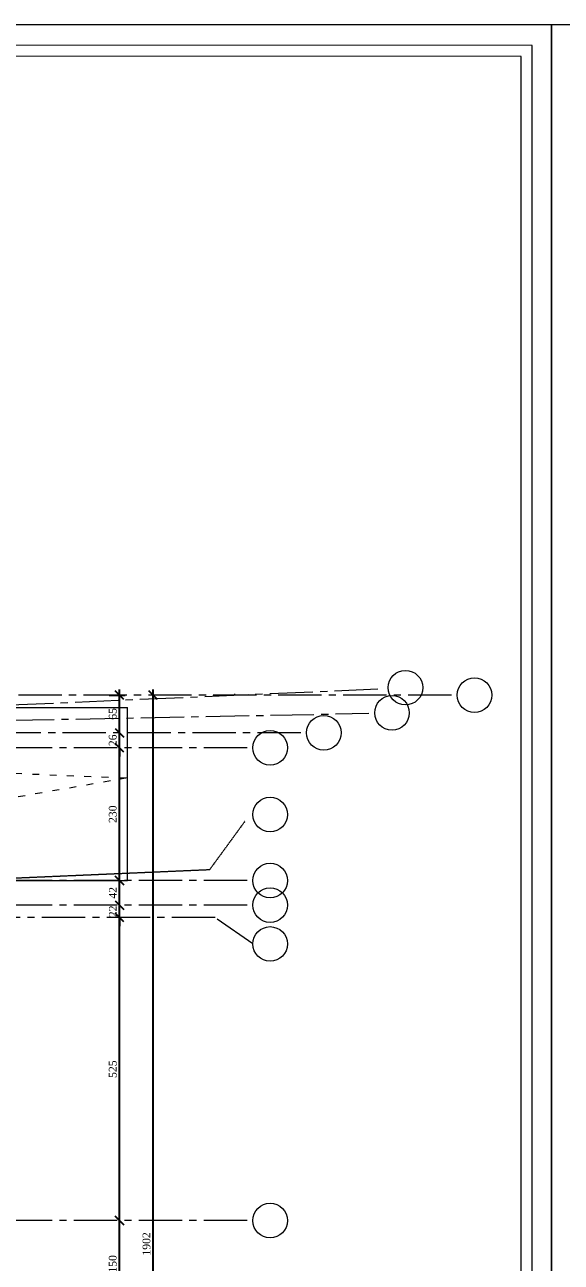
# Model space of a CAD drawing. Header units: millimetres. Extents: x 1373 to 40779, y 1939 to 6439.
# Drawn here: x 8522 to 9452, y 4294 to 6439 of the extents above; entities that cross this region are included whole.
import ezdxf

# ---------------------------------------------------------------- set-up
doc = ezdxf.new("R2010")
doc.units = ezdxf.units.MM
for name, pattern in [('ACAD_ISO03W100', [30, 12, -18]), ('IMPORT-CENTER2', [112.5, 75, -12.5, 12.5, -12.5]), ('Sovrapposto', [0.396875, 0.238125, -0.15875])]:
    doc.linetypes.add(name, pattern=pattern)
for name, color, linetype, lineweight in [('A-ANNO-DIMS', 211, 'Continuous', 18), ('A-WALL-FNSH', 113, 'Continuous', 18), ('S-GRID', 252, 'IMPORT-CENTER2', 5), ('S-GRID-IDEN', 1, 'Continuous', 18)]:
    doc.layers.add(name, color=color, linetype=linetype, lineweight=lineweight)
doc.styles.add('Times New Roman', font='times.ttf', dxfattribs={"height": 13.4})
doc.dimstyles.new('2_0_mm_-_Arial', dxfattribs={"dimscale": 30.48, "dimtxt": 14.029207, "dimasz": 0.492126, "dimexe": 0.328084, "dimexo": 0.625, "dimgap": 0.164042, "dimtad": 1, "dimdec": 0, "dimtxsty": 'Times New Roman', "dimblk1": 'OBLIQUE', "dimblk2": 'OBLIQUE', "dimsah": 1, "dimcen": 2.5, "dimdle": 0.328084, "dimazin": 3, "dimtfac": 1, "dimtix": 1, "dimtmove": 0, "dimatfit": 3, "dimfxl": 0.656168, "dimfxlon": 1, "dimtvp": 1, "dimarcsym": 2})

# ---------------------------------------------------------------- blocks, each defined once
blk = doc.blocks.new('Grid - 3_0mm mit Kreis-1799268-2_BODRUM KAT')
at = {"layer": 'S-GRID-IDEN'}
blk.add_circle((0, 0), 0.3, dxfattribs=at)
blk = doc.blocks.new('_Oblique')
at = {"color": 0, "linetype": 'ByBlock', "lineweight": -2}
blk.add_line((-0.5, -0.5), (0.5, 0.5), dxfattribs=at)
blk = doc.blocks.new('*D17036')
at = {"layer": 'A-ANNO-DIMS', "color": 0, "lineweight": -2, "transparency": 16777216}
blk.add_line((8686.4, 4206.6), (8686.4, 4376.6), dxfattribs=at)
at = {"layer": 'Defpoints', "color": 0, "transparency": 16777216}
for p in [(8666.4, 4366.6), (8686.4, 4366.6), (8666.4, 4216.6)]:
    blk.add_point(p, dxfattribs=at)
at = {"layer": 'A-ANNO-DIMS', "color": 0, "lineweight": -2, "transparency": 16777216, "xscale": 15, "yscale": 15, "zscale": 15}
for p, rotation in [((8686.4, 4366.6), 90), ((8686.4, 4216.6), 270)]:
    blk.add_blockref('_Oblique', p, dxfattribs=dict(at, rotation=rotation))
at = {"layer": 'A-ANNO-DIMS', "color": 0, "transparency": 16777216, "insert": (8674.6, 4291.6), "char_height": 13.4, "width": 36.43, "attachment_point": 5, "rotation": 90, "style": 'Times New Roman'}
blk.add_mtext('\\A1;150', dxfattribs=at)
blk = doc.blocks.new('*D17037')
at = {"layer": 'A-ANNO-DIMS', "color": 0, "lineweight": -2, "transparency": 16777216}
blk.add_line((8686.4, 4356.6), (8686.4, 4901.5), dxfattribs=at)
at = {"layer": 'Defpoints', "color": 0, "transparency": 16777216}
for p in [(8666.4, 4891.5), (8686.4, 4891.5), (8666.4, 4366.6)]:
    blk.add_point(p, dxfattribs=at)
at = {"layer": 'A-ANNO-DIMS', "color": 0, "lineweight": -2, "transparency": 16777216, "xscale": 15, "yscale": 15, "zscale": 15}
for p, rotation in [((8686.4, 4891.5), 90), ((8686.4, 4366.6), 270)]:
    blk.add_blockref('_Oblique', p, dxfattribs=dict(at, rotation=rotation))
at = {"layer": 'A-ANNO-DIMS', "color": 0, "transparency": 16777216, "insert": (8674.6, 4629), "char_height": 13.4, "width": 36.43, "attachment_point": 5, "rotation": 90, "style": 'Times New Roman'}
blk.add_mtext('\\A1;525', dxfattribs=at)
blk = doc.blocks.new('*D17038')
at = {"layer": 'A-ANNO-DIMS', "color": 0, "lineweight": -2, "transparency": 16777216}
for p, q in [((8686.4, 4913.3), (8686.4, 4928.3)), ((8686.4, 4891.5), (8686.4, 4913.3)), ((8686.4, 4891.5), (8686.4, 4876.5))]:
    blk.add_line(p, q, dxfattribs=at)
at = {"layer": 'Defpoints', "color": 0, "transparency": 16777216}
for p in [(8666.4, 4913.3), (8686.4, 4913.3), (8666.4, 4891.5)]:
    blk.add_point(p, dxfattribs=at)
at = {"layer": 'A-ANNO-DIMS', "color": 0, "lineweight": -2, "transparency": 16777216, "xscale": 15, "yscale": 15, "zscale": 15}
for p, rotation in [((8686.4, 4913.3), 270), ((8686.4, 4891.5), 90)]:
    blk.add_blockref('_Oblique', p, dxfattribs=dict(at, rotation=rotation))
at = {"layer": 'A-ANNO-DIMS', "color": 0, "transparency": 16777216, "insert": (8674.7, 4902.4), "char_height": 13.4, "width": 24.287, "attachment_point": 5, "rotation": 90, "style": 'Times New Roman'}
blk.add_mtext('\\A1;22', dxfattribs=at)
blk = doc.blocks.new('*D17039')
at = {"layer": 'A-ANNO-DIMS', "color": 0, "lineweight": -2, "transparency": 16777216}
blk.add_line((8686.4, 4903.3), (8686.4, 4965.7), dxfattribs=at)
at = {"layer": 'Defpoints', "color": 0, "transparency": 16777216}
for p in [(8666.4, 4955.7), (8686.4, 4955.7), (8666.4, 4913.3)]:
    blk.add_point(p, dxfattribs=at)
at = {"layer": 'A-ANNO-DIMS', "color": 0, "lineweight": -2, "transparency": 16777216, "xscale": 15, "yscale": 15, "zscale": 15}
for p, rotation in [((8686.4, 4955.7), 90), ((8686.4, 4913.3), 270)]:
    blk.add_blockref('_Oblique', p, dxfattribs=dict(at, rotation=rotation))
at = {"layer": 'A-ANNO-DIMS', "color": 0, "transparency": 16777216, "insert": (8674.7, 4934.5), "char_height": 13.4, "width": 24.287, "attachment_point": 5, "rotation": 90, "style": 'Times New Roman'}
blk.add_mtext('\\A1;42', dxfattribs=at)
blk = doc.blocks.new('*D17040')
at = {"layer": 'A-ANNO-DIMS', "color": 0, "lineweight": -2, "transparency": 16777216}
blk.add_line((8686.4, 4945.7), (8686.4, 5195.8), dxfattribs=at)
at = {"layer": 'Defpoints', "color": 0, "transparency": 16777216}
for p in [(8666.4, 5185.8), (8686.4, 5185.8), (8666.4, 4955.7)]:
    blk.add_point(p, dxfattribs=at)
at = {"layer": 'A-ANNO-DIMS', "color": 0, "lineweight": -2, "transparency": 16777216, "xscale": 15, "yscale": 15, "zscale": 15}
for p, rotation in [((8686.4, 5185.8), 90), ((8686.4, 4955.7), 270)]:
    blk.add_blockref('_Oblique', p, dxfattribs=dict(at, rotation=rotation))
at = {"layer": 'A-ANNO-DIMS', "color": 0, "transparency": 16777216, "insert": (8674.6, 5070.7), "char_height": 13.4, "width": 36.43, "attachment_point": 5, "rotation": 90, "style": 'Times New Roman'}
blk.add_mtext('\\A1;230', dxfattribs=at)
blk = doc.blocks.new('*D17041')
at = {"layer": 'A-ANNO-DIMS', "color": 0, "lineweight": -2, "transparency": 16777216}
for p, q in [((8686.4, 5211.8), (8686.4, 5226.8)), ((8686.4, 5185.8), (8686.4, 5211.8)), ((8686.4, 5185.8), (8686.4, 5170.8))]:
    blk.add_line(p, q, dxfattribs=at)
at = {"layer": 'Defpoints', "color": 0, "transparency": 16777216}
for p in [(8666.4, 5211.8), (8686.4, 5211.8), (8666.4, 5185.8)]:
    blk.add_point(p, dxfattribs=at)
at = {"layer": 'A-ANNO-DIMS', "color": 0, "lineweight": -2, "transparency": 16777216, "xscale": 15, "yscale": 15, "zscale": 15}
for p, rotation in [((8686.4, 5211.8), 270), ((8686.4, 5185.8), 90)]:
    blk.add_blockref('_Oblique', p, dxfattribs=dict(at, rotation=rotation))
at = {"layer": 'A-ANNO-DIMS', "color": 0, "transparency": 16777216, "insert": (8674.6, 5198.8), "char_height": 13.4, "width": 24.287, "attachment_point": 5, "rotation": 90, "style": 'Times New Roman'}
blk.add_mtext('\\A1;26', dxfattribs=at)
blk = doc.blocks.new('*D17042')
at = {"layer": 'A-ANNO-DIMS', "color": 0, "lineweight": -2, "transparency": 16777216}
for p, q in [((8668.3, 5277.1), (8696.4, 5277.1)), ((8686.4, 5201.8), (8686.4, 5287.1))]:
    blk.add_line(p, q, dxfattribs=at)
at = {"layer": 'Defpoints', "color": 0, "transparency": 16777216}
for p in [(8666.4, 5277.1), (8686.4, 5277.1), (8666.4, 5211.8)]:
    blk.add_point(p, dxfattribs=at)
at = {"layer": 'A-ANNO-DIMS', "color": 0, "lineweight": -2, "transparency": 16777216, "xscale": 15, "yscale": 15, "zscale": 15}
for p, rotation in [((8686.4, 5277.1), 90), ((8686.4, 5211.8), 270)]:
    blk.add_blockref('_Oblique', p, dxfattribs=dict(at, rotation=rotation))
at = {"layer": 'A-ANNO-DIMS', "color": 0, "transparency": 16777216, "insert": (8674.6, 5244.5), "char_height": 13.4, "width": 24.287, "attachment_point": 5, "rotation": 90, "style": 'Times New Roman'}
blk.add_mtext('\\A1;65', dxfattribs=at)
blk = doc.blocks.new('*D17043')
at = {"layer": 'A-ANNO-DIMS', "color": 0, "lineweight": -2, "transparency": 16777216}
for p, q in [((8744.9, 3365.3), (8744.9, 5287.1)), ((8726.8, 3375.3), (8754.9, 3375.3))]:
    blk.add_line(p, q, dxfattribs=at)
at = {"layer": 'Defpoints', "color": 0, "transparency": 16777216}
for p in [(8724.9, 5277.1), (8744.9, 5277.1), (8724.9, 3375.3)]:
    blk.add_point(p, dxfattribs=at)
at = {"layer": 'A-ANNO-DIMS', "color": 0, "lineweight": -2, "transparency": 16777216, "xscale": 15, "yscale": 15, "zscale": 15}
for p, rotation in [((8744.9, 5277.1), 90), ((8744.9, 3375.3), 270)]:
    blk.add_blockref('_Oblique', p, dxfattribs=dict(at, rotation=rotation))
at = {"layer": 'A-ANNO-DIMS', "color": 0, "transparency": 16777216, "insert": (8733.1, 4326.2), "char_height": 13.4, "width": 48.573, "attachment_point": 5, "rotation": 90, "style": 'Times New Roman'}
blk.add_mtext('\\A1;1902', dxfattribs=at)
blk = doc.blocks.new('Grid - 3_0mm mit Kreis-1799268-1_BODRUM KAT')
at = {"layer": 'S-GRID-IDEN'}
blk.add_circle((0, 0), 0.3, dxfattribs=at)

msp = doc.modelspace()

# ---------------------------------------------------------------- linework, layer by layer
at = {"layer": 'A-ANNO-DIMS', "lineweight": 18, "ltscale": 2}
for points in [[(5430.3, 1938.6), (9434.7, 1938.6), (9434.7, 6438.6), (5430.3, 6438.6)], [(9434.7, 1938.6), (12818.4, 1938.6), (12818.4, 6438.6), (9434.7, 6438.6)], [(5464, 1972.4), (9401, 1969.9), (9401, 6402.4), (5464, 6404.9)], [(5482.8, 1991.1), (9382.2, 1988.7), (9382.2, 6383.7), (5482.8, 6386.1)]]:
    msp.add_lwpolyline(points, close=True, dxfattribs=at)
at = {"layer": 'A-ANNO-DIMS', "color": 152, "true_color": 0x2776bb}
for points in [[(8400, 4955.7), (8700, 4955.7), (8700, 5255.9)], [(8400, 5255.9), (8700, 5255.9)]]:
    msp.add_lwpolyline(points, dxfattribs=at)
at = {"layer": 'A-ANNO-DIMS', "color": 152, "linetype": 'ACAD_ISO03W100', "true_color": 0x2776bb}
msp.add_lwpolyline([(7426.3, 5185.8), (8700, 5133.6), (7426.3, 4911.8)], dxfattribs=at)
at = {"layer": 'A-WALL-FNSH', "color": 7, "lineweight": 9}
msp.add_line((8886.4, 5277.1), (8886.3, 5279.1), dxfattribs=at)
at = {"layer": 'S-GRID', "lineweight": 18}
for p, q in [((5574.7, 5133), (9141.7, 5288.2)), ((9261.3, 5277.1), (5685.5, 5277.1)), ((5573.8, 5176.5), (9118.5, 5245.6)), ((9000.2, 5211.8), (5685.5, 5211.8)), ((8907.2, 5185.8), (5685.5, 5185.8)), ((8907.2, 4955.7), (5685.5, 4955.7)), ((8907.2, 4913.3), (5685.5, 4913.3)), ((8851.8, 4891.5), (5733.4, 4891.5)), ((8917.2, 4845.9), (8851.8, 4891.5)), ((8907.2, 4366.6), (5685.5, 4366.6))]:
    msp.add_line(p, q, dxfattribs=at)
at = {"layer": 'S-GRID', "linetype": 'Sovrapposto', "lineweight": 18}
for points in [[(8903.7, 5058.7), (8842.6, 4974.9)], [(5751.8, 4879.4), (6351.5, 4891.5), (7426.3, 4913.3), (8400, 4955.7), (8842.6, 4974.9)]]:
    msp.add_lwpolyline(points, dxfattribs=at)

# ---------------------------------------------------------------- block references
at = {"layer": 'S-GRID-IDEN'}
for name, p, xscale, yscale, zscale, rotation in [('Grid - 3_0mm mit Kreis-1799268-2_BODRUM KAT', (9181.6, 5290), 99.99999999999991, 99.99999999999991, 99.99999999999991, 272.4918115431021), ('Grid - 3_0mm mit Kreis-1799268-2_BODRUM KAT', (9301.3, 5277.1), 99.99999999999993, 99.99999999999993, 99.99999999999993, 89.99999999999982), ('Grid - 3_0mm mit Kreis-1799268-2_BODRUM KAT', (9158.4, 5246.3), 99.99999999999996, 99.99999999999996, 99.99999999999996, 271.1155014734213), ('Grid - 3_0mm mit Kreis-1799268-2_BODRUM KAT', (9040.2, 5211.8), 99.99999999999993, 99.99999999999993, 99.99999999999993, 89.99999999999982), ('Grid - 3_0mm mit Kreis-1799268-2_BODRUM KAT', (8947.2, 5185.8), 99.99999999999993, 99.99999999999993, 99.99999999999993, 89.99999999999982), ('Grid - 3_0mm mit Kreis-1799268-1_BODRUM KAT', (8947.2, 5070.1), 99.99999999999993, 99.99999999999993, 99.99999999999993, 89.99999999999982), ('Grid - 3_0mm mit Kreis-1799268-2_BODRUM KAT', (8947.2, 4955.7), 99.99999999999993, 99.99999999999993, 99.99999999999993, 89.99999999999982), ('Grid - 3_0mm mit Kreis-1799268-2_BODRUM KAT', (8947.2, 4913.3), 99.99999999999993, 99.99999999999993, 99.99999999999993, 89.99999999999982), ('Grid - 3_0mm mit Kreis-1799268-2_BODRUM KAT', (8947.2, 4845.9), 99.99999999999993, 99.99999999999993, 99.99999999999993, 89.99999999999982), ('Grid - 3_0mm mit Kreis-1799268-2_BODRUM KAT', (8947.2, 4366.6), 99.99999999999993, 99.99999999999993, 99.99999999999993, 89.99999999999982)]:
    msp.add_blockref(name, p, dxfattribs=dict(at, xscale=xscale, yscale=yscale, zscale=zscale, rotation=rotation))

# ---------------------------------------------------------------- dimensions: what is measured, and where the dimension line sits
at = {"layer": 'A-ANNO-DIMS'}
for base, p1, p2, override, picture, middle in [((8686.4, 5277.1), (8666.4, 5211.8), (8666.4, 5277.1), {"dimse1": 1, "dimse2": 0, "dimfxl": 65.283553}, '*D17042', (8674.6, 5244.5)), ((8744.9, 5277.1), (8724.9, 3375.3), (8724.9, 5277.1), {"dimse1": 0, "dimse2": 1, "dimfxl": 1901.82985}, '*D17043', (8733.1, 4326.2)), ((8686.4, 5211.8), (8666.4, 5185.8), (8666.4, 5211.8), {"dimse1": 1, "dimse2": 1, "dimfxl": 25.995313}, '*D17041', (8674.6, 5198.8)), ((8686.4, 5185.8), (8666.4, 4955.7), (8666.4, 5185.8), {"dimse1": 1, "dimse2": 1, "dimfxl": 230.172105}, '*D17040', (8674.6, 5070.7)), ((8686.4, 4955.7), (8666.4, 4913.3), (8666.4, 4955.7), {"dimse1": 1, "dimse2": 1, "dimfxl": 42.375807}, '*D17039', (8674.7, 4934.5)), ((8686.4, 4913.3), (8666.4, 4891.5), (8666.4, 4913.3), {"dimse1": 1, "dimse2": 1, "dimfxl": 21.767695}, '*D17038', (8674.7, 4902.4)), ((8686.4, 4891.5), (8666.4, 4366.6), (8666.4, 4891.5), {"dimse1": 1, "dimse2": 1, "dimfxl": 524.957777}, '*D17037', (8674.6, 4629)), ((8686.4, 4366.6), (8666.4, 4216.6), (8666.4, 4366.6), {"dimse1": 1, "dimse2": 1, "dimfxl": 150}, '*D17036', (8674.6, 4291.6))]:
    dim = msp.add_linear_dim(base=base, p1=p1, p2=p2, angle=90, dimstyle='2_0_mm_-_Arial', override=override, dxfattribs=at)
    dim.commit()
    dim.dimension.update_dxf_attribs({"geometry": picture, "text_midpoint": middle})

doc.saveas('drawing.dxf')
